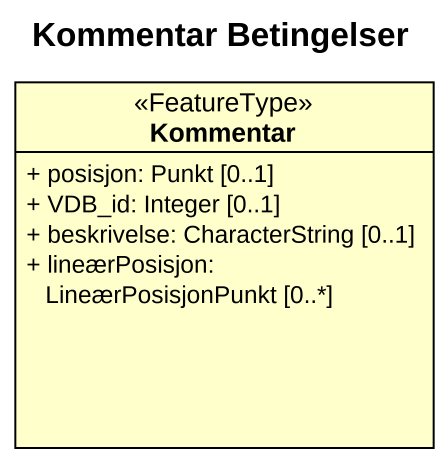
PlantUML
@startuml
title Kommentar Betingelser
hide circle
hide empty members
skinparam classAttributeIconSize 0
class Kommentar <<FeatureType>> {
  + posisjon: Punkt [0..1]
  + VDB_id: Integer [0..1]
  + beskrivelse: CharacterString [0..1]
  + lineærPosisjon: LineærPosisjonPunkt [0..*]
}
@enduml
